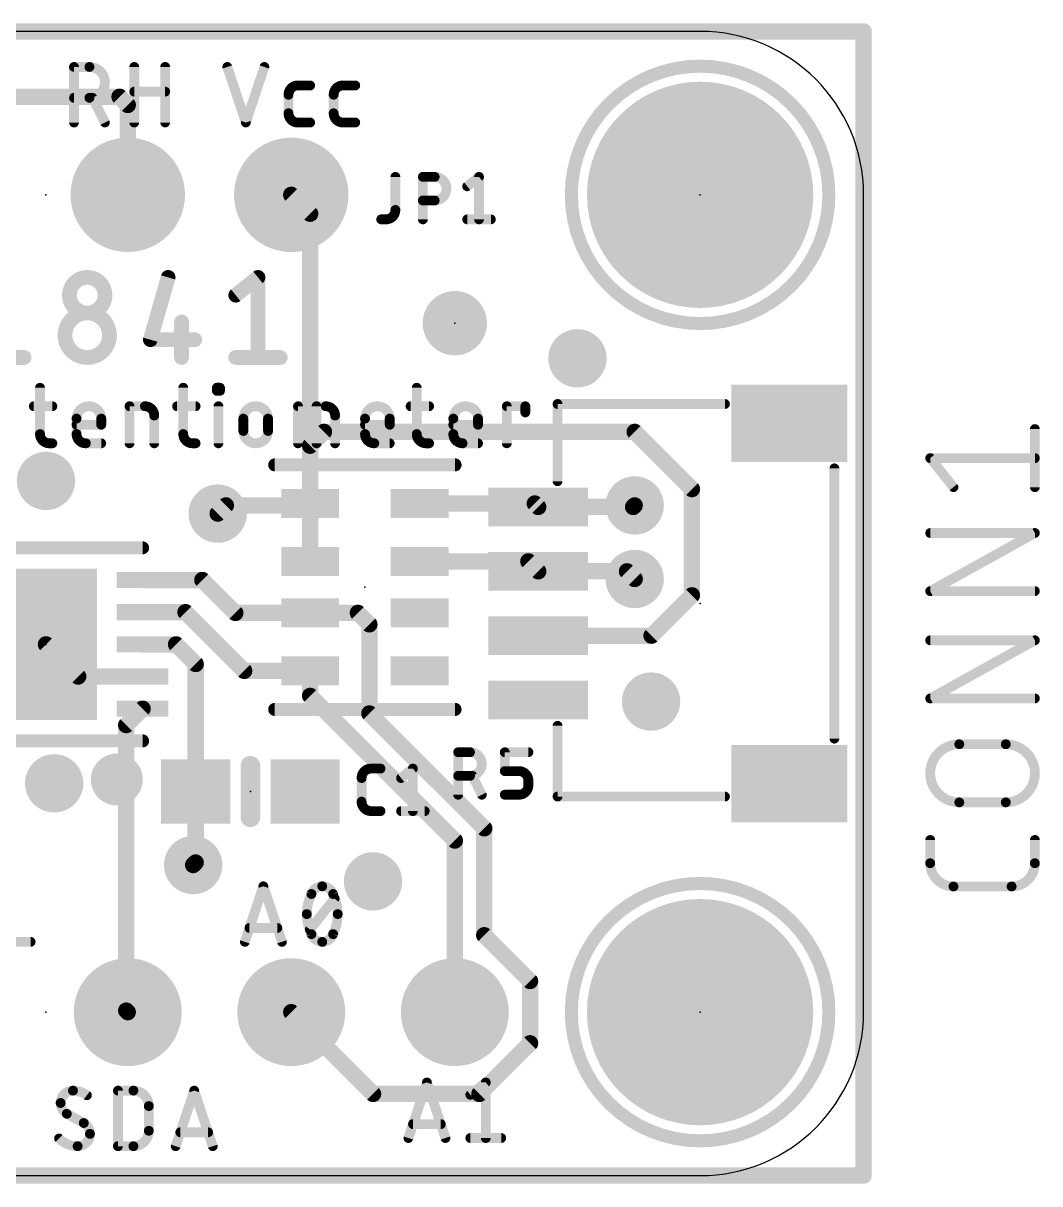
# Model space of a CAD drawing. Extents: x -3.4 to 28.1, y -0.1 to 17.9.
# Drawn here: x 12.35 to 28.14, y -0.13 to 17.91 of the extents above; entities that cross this region are included whole.
import ezdxf

# ---------------------------------------------------------------- set-up
doc = ezdxf.new("R2010")
doc.units = 0
for name, color, linetype in [('1', 12, 'CONTINUOUS'), ('17', 110, 'CONTINUOUS'), ('18', 110, 'CONTINUOUS'), ('20', 4, 'CONTINUOUS'), ('21', 40, 'CONTINUOUS'), ('23', 53, 'CONTINUOUS'), ('25', 253, 'CONTINUOUS')]:
    doc.layers.add(name, color=color, linetype=linetype)

# ---------------------------------------------------------------- blocks, each defined once
blk = doc.blocks.new('RECT')
blk.add_solid([(-0.5, -0.5), (0.5, -0.5), (-0.5, 0.5), (0.5, 0.5)])
blk = doc.blocks.new('PIE')
at = {"const_width": 0.5}
blk.add_lwpolyline([(0, -0.25, 1), (0, 0.25, 1), (0, -0.25)], format="xyb", dxfattribs=at)
blk = doc.blocks.new('ROUNDP')
at = {"const_width": 0.5}
blk.add_lwpolyline([(0, -0.25, 1), (0, 0.25, 1), (0, -0.25)], format="xyb", dxfattribs=at)
blk = doc.blocks.new('ROUNDV')
at = {"const_width": 0.5}
blk.add_lwpolyline([(0, -0.25, 1), (0, 0.25, 1), (0, -0.25)], format="xyb", dxfattribs=at)

msp = doc.modelspace()

# ---------------------------------------------------------------- linework, layer by layer
at = {"layer": '1', "const_width": 0.254}
for points in [[(25.4, 17.78), (0, 17.78)], [(25.4, 0), (25.4, 17.78)], [(10.795, 16.764), (13.843, 16.764)], [(13.843, 16.764), (13.97, 16.637)], [(13.97, 16.637), (13.97, 15.24)], [(16.51, 15.24), (16.803, 14.947)], [(16.803, 14.947), (16.803, 11.342)], [(17.018, 11.557), (16.803, 11.342)], [(21.844, 11.557), (17.018, 11.557)], [(22.733, 10.668), (21.844, 11.557)], [(16.803, 11.342), (16.803, 10.444)], [(22.733, 9.017), (22.733, 10.668)], [(15.367, 10.287), (15.494, 10.414)], [(15.494, 10.414), (16.803, 10.414)], [(16.803, 10.444), (16.803, 10.414)], [(16.803, 10.414), (16.803, 9.544)], [(18.503, 10.444), (20.292, 10.444)], [(20.292, 10.444), (20.346, 10.39)], [(20.346, 10.39), (21.82, 10.39)], [(21.82, 10.39), (21.844, 10.414)], [(18.503, 9.544), (20.192, 9.544)], [(20.192, 9.544), (20.346, 9.39)], [(14.2, 9.255), (15.129, 9.255)], [(15.129, 9.255), (15.64, 8.744)], [(20.346, 9.39), (21.725, 9.39)], [(21.725, 9.39), (21.844, 9.271)], [(22.106, 8.39), (22.733, 9.017)], [(14.2, 8.755), (14.867, 8.755)], [(14.867, 8.755), (15.778, 7.844)], [(15.64, 8.744), (16.803, 8.744)], [(16.803, 8.744), (17.545, 8.744)], [(17.545, 8.744), (17.7228, 8.5662)], [(17.7228, 8.5662), (17.7228, 7.1808)], [(20.346, 8.39), (22.106, 8.39)], [(13.2, 7.755), (12.7, 8.255)], [(14.2, 8.255), (14.7204, 8.255)], [(14.7204, 8.255), (15.025, 7.9504)], [(15.025, 7.9504), (15.025, 5.969)], [(15.778, 7.844), (16.803, 7.844)], [(16.803, 7.844), (16.803, 7.454)], [(14.2, 7.755), (13.2, 7.755)], [(16.803, 7.454), (19.05, 5.207)], [(14.2, 7.255), (13.946, 7.001)], [(17.7228, 7.1808), (19.5072, 5.3964)], [(13.946, 7.001), (13.946, 2.564)], [(15.025, 5.969), (15.025, 4.865)], [(19.5072, 5.3964), (19.5072, 3.7352)], [(19.05, 5.207), (19.05, 2.54)], [(15.025, 4.865), (14.986, 4.826)], [(19.5072, 3.7352), (20.2184, 3.024)], [(20.2184, 3.024), (20.2184, 2.056)], [(13.97, 2.54), (13.946, 2.564)], [(17.78, 1.27), (16.51, 2.54)], [(20.2184, 2.056), (19.4324, 1.27)], [(19.4324, 1.27), (17.78, 1.27)], [(0, 0), (25.4, 0)]]:
    msp.add_lwpolyline(points, dxfattribs=at)
at = {"layer": '1', "const_width": 0.127}
for points in [[(25.4635, 17.78, 1), (25.3365, 17.78)], [(25.4, 17.7165, 1), (25.4, 17.8435)], [(13.8879, 16.8089, 1), (13.7981, 16.7191)], [(13.843, 16.7005, 1), (13.843, 16.8275)], [(14.0335, 16.637, 1), (13.9065, 16.637)], [(13.9251, 16.5921, 1), (14.0149, 16.6819)], [(16.5549, 15.2849, 1), (16.4651, 15.1951)], [(13.9065, 15.24, 1), (14.0335, 15.24)], [(16.8665, 14.947, 1), (16.7395, 14.947)], [(16.7581, 14.9021, 1), (16.8479, 14.9919)], [(17.018, 11.6205, 1), (17.018, 11.4935)], [(17.0629, 11.5121, 1), (16.9731, 11.6019)], [(21.8889, 11.6019, 1), (21.7991, 11.5121)], [(21.844, 11.4935, 1), (21.844, 11.6205)], [(16.8665, 11.342, 1), (16.7395, 11.342)], [(16.7581, 11.3869, 1), (16.8479, 11.2971)], [(16.7395, 11.342, 1), (16.8665, 11.342)], [(22.7965, 10.668, 1), (22.6695, 10.668)], [(22.6881, 10.6231, 1), (22.7779, 10.7129)], [(15.494, 10.4775, 1), (15.494, 10.3505)], [(15.5389, 10.3691, 1), (15.4491, 10.4589)], [(16.8665, 10.444, 1), (16.7395, 10.444)], [(16.8665, 10.414, 1), (16.7395, 10.414)], [(16.7395, 10.444, 1), (16.8665, 10.444)], [(16.7395, 10.414, 1), (16.8665, 10.414)], [(16.803, 10.3505, 1), (16.803, 10.4775)], [(18.503, 10.5075, 1), (18.503, 10.3805)], [(20.3369, 10.4889, 1), (20.2471, 10.3991)], [(20.346, 10.4535, 1), (20.346, 10.3265)], [(20.292, 10.3805, 1), (20.292, 10.5075)], [(20.3011, 10.3451, 1), (20.3909, 10.4349)], [(21.7751, 10.4349, 1), (21.8649, 10.3451)], [(21.8889, 10.3691, 1), (21.7991, 10.4589)], [(21.82, 10.3265, 1), (21.82, 10.4535)], [(15.3221, 10.3319, 1), (15.4119, 10.2421)], [(16.7395, 9.544, 1), (16.8665, 9.544)], [(18.503, 9.6075, 1), (18.503, 9.4805)], [(20.2369, 9.5889, 1), (20.1471, 9.4991)], [(20.192, 9.4805, 1), (20.192, 9.6075)], [(14.2, 9.3185, 1), (14.2, 9.1915)], [(15.1739, 9.2999, 1), (15.0841, 9.2101)], [(15.129, 9.1915, 1), (15.129, 9.3185)], [(20.346, 9.4535, 1), (20.346, 9.3265)], [(20.3011, 9.3451, 1), (20.3909, 9.4349)], [(21.7699, 9.4349, 1), (21.6801, 9.3451)], [(21.725, 9.3265, 1), (21.725, 9.4535)], [(21.7991, 9.2261, 1), (21.8889, 9.3159)], [(22.6695, 9.017, 1), (22.7965, 9.017)], [(22.7779, 8.9721, 1), (22.6881, 9.0619)], [(14.2, 8.8185, 1), (14.2, 8.6915)], [(14.9119, 8.7999, 1), (14.8221, 8.7101)], [(14.867, 8.6915, 1), (14.867, 8.8185)], [(15.64, 8.8075, 1), (15.64, 8.6805)], [(15.5951, 8.6991, 1), (15.6849, 8.7889)], [(16.803, 8.8075, 1), (16.803, 8.6805)], [(16.803, 8.6805, 1), (16.803, 8.8075)], [(17.5899, 8.7889, 1), (17.5001, 8.6991)], [(17.545, 8.6805, 1), (17.545, 8.8075)], [(17.7863, 8.5662, 1), (17.6593, 8.5662)], [(17.6779, 8.5213, 1), (17.7677, 8.6111)], [(20.346, 8.4535, 1), (20.346, 8.3265)], [(22.0611, 8.4349, 1), (22.1509, 8.3451)], [(22.106, 8.3265, 1), (22.106, 8.4535)], [(12.7449, 8.2999, 1), (12.6551, 8.2101)], [(14.2, 8.3185, 1), (14.2, 8.1915)], [(14.7653, 8.2999, 1), (14.6755, 8.2101)], [(14.7204, 8.1915, 1), (14.7204, 8.3185)], [(15.0885, 7.9504, 1), (14.9615, 7.9504)], [(14.9801, 7.9055, 1), (15.0699, 7.9953)], [(15.778, 7.9075, 1), (15.778, 7.7805)], [(15.7331, 7.7991, 1), (15.8229, 7.8889)], [(16.8665, 7.844, 1), (16.7395, 7.844)], [(16.803, 7.7805, 1), (16.803, 7.9075)], [(13.2, 7.8185, 1), (13.2, 7.6915)], [(13.1551, 7.7101, 1), (13.2449, 7.7999)], [(14.2, 7.6915, 1), (14.2, 7.8185)], [(16.8479, 7.4989, 1), (16.7581, 7.4091)], [(16.7395, 7.454, 1), (16.8665, 7.454)], [(14.2449, 7.2101, 1), (14.1551, 7.2999)], [(17.7677, 7.2257, 1), (17.6779, 7.1359)], [(17.6593, 7.1808, 1), (17.7863, 7.1808)], [(14.0095, 7.001, 1), (13.8825, 7.001)], [(13.9011, 7.0459, 1), (13.9909, 6.9561)], [(15.0885, 5.969, 1), (14.9615, 5.969)], [(14.9615, 5.969, 1), (15.0885, 5.969)], [(19.5707, 5.3964, 1), (19.4437, 5.3964)], [(19.4623, 5.3515, 1), (19.5521, 5.4413)], [(19.1135, 5.207, 1), (18.9865, 5.207)], [(19.0051, 5.1621, 1), (19.0949, 5.2519)], [(14.9411, 4.8709, 1), (15.0309, 4.7811)], [(14.9615, 4.865, 1), (15.0885, 4.865)], [(15.0699, 4.8201, 1), (14.9801, 4.9099)], [(19.5521, 3.7801, 1), (19.4623, 3.6903)], [(19.4437, 3.7352, 1), (19.5707, 3.7352)], [(20.2819, 3.024, 1), (20.1549, 3.024)], [(20.1735, 2.9791, 1), (20.2633, 3.0689)], [(13.9909, 2.6089, 1), (13.9011, 2.5191)], [(13.8825, 2.564, 1), (14.0095, 2.564)], [(13.9251, 2.4951, 1), (14.0149, 2.5849)], [(16.5549, 2.5849, 1), (16.4651, 2.4951)], [(18.9865, 2.54, 1), (19.1135, 2.54)], [(20.2633, 2.0111, 1), (20.1735, 2.1009)], [(20.1549, 2.056, 1), (20.2819, 2.056)], [(17.78, 1.3335, 1), (17.78, 1.2065)], [(17.7351, 1.2251, 1), (17.8249, 1.3149)], [(19.3875, 1.3149, 1), (19.4773, 1.2251)], [(19.4324, 1.2065, 1), (19.4324, 1.3335)], [(25.3365, 0, 1), (25.4635, 0)], [(25.4, -0.0635, 1), (25.4, 0.0635)]]:
    msp.add_lwpolyline(points, format="xyb", dxfattribs=at)
at = {"layer": '20'}
for p, q in [((22.86, 17.78), (2.54, 17.78)), ((25.4, 2.54), (25.4, 15.24)), ((2.54, 0), (22.86, 0))]:
    msp.add_line(p, q, dxfattribs=at)
for centre, start, end in [((22.86, 15.24), 0, 90), ((22.86, 2.54), 270, 0)]:
    msp.add_arc(centre, 2.54, start, end, dxfattribs=at)
at = {"layer": '21'}
for points, const_width in [([(22.86, 13.24, 1), (22.86, 17.24, 1), (22.86, 13.24)], 0.2032), ([(13.173, 17.2276, 1), (13.0968, 17.2276)], 0.0762), ([(13.1349, 17.2657, 1), (13.1349, 17.1895)], 0.0762), ([(13.3748, 16.7478, 1), (13.3748, 17.2276)], 0.1524), ([(13.3748, 17.2657, 1), (13.3748, 17.1895)], 0.0762), ([(13.3748, 17.1895, 1), (13.3748, 17.2657)], 0.0762), ([(14.1094, 17.2276, 1), (14.0332, 17.2276)], 0.0762), ([(14.5892, 17.2276, 1), (14.513, 17.2276)], 0.0762), ([(15.5522, 17.2396, 1), (15.48, 17.2155)], 0.0762), ([(16.128, 17.2155, 1), (16.0557, 17.2396)], 0.0762), ([(16.611, 16.9397, 0.4142), (16.467, 16.7958)], 0.1524), ([(16.611, 16.9778, 1), (16.611, 16.9016)], 0.0762), ([(16.611, 16.9016, 1), (16.611, 16.9778)], 0.0762), ([(16.8029, 16.9016, 1), (16.8029, 16.9778)], 0.0762), ([(17.312, 16.9397, 0.4142), (17.1681, 16.7958)], 0.1524), ([(17.312, 16.9778, 1), (17.312, 16.9016)], 0.0762), ([(17.312, 16.9016, 1), (17.312, 16.9778)], 0.0762), ([(17.5039, 16.9016, 1), (17.5039, 16.9778)], 0.0762), ([(13.1349, 16.7859, 1), (13.1349, 16.7097)], 0.0762), ([(13.3748, 16.7859, 1), (13.3748, 16.7097)], 0.0762), ([(13.3748, 16.7097, 1), (13.3748, 16.7859)], 0.0762), ([(13.4569, 16.7648, 1), (13.3887, 16.7307)], 0.0762), ([(14.0713, 16.8818, 1), (14.0713, 16.8056)], 0.0762), ([(14.5511, 16.8056, 1), (14.5511, 16.8818)], 0.0762), ([(16.5051, 16.7958, 1), (16.4289, 16.7958)], 0.0762), ([(16.4289, 16.7958, 1), (16.5051, 16.7958)], 0.0762), ([(17.2062, 16.7958, 1), (17.13, 16.7958)], 0.0762), ([(17.13, 16.7958, 1), (17.2062, 16.7958)], 0.0762), ([(13.5806, 16.3469, 1), (13.6488, 16.381)], 0.0762), ([(15.7678, 16.376, 1), (15.8401, 16.3519)], 0.0762), ([(15.7678, 16.3519, 1), (15.8401, 16.376)], 0.0762), ([(16.467, 16.5079, 0.4142), (16.611, 16.3639)], 0.1524), ([(16.5051, 16.5079, 1), (16.4289, 16.5079)], 0.0762), ([(16.4289, 16.5079, 1), (16.5051, 16.5079)], 0.0762), ([(16.611, 16.402, 1), (16.611, 16.3258)], 0.0762), ([(16.611, 16.3258, 1), (16.611, 16.402)], 0.0762), ([(16.8029, 16.3258, 1), (16.8029, 16.402)], 0.0762), ([(17.1681, 16.5079, 0.4142), (17.312, 16.3639)], 0.1524), ([(17.2062, 16.5079, 1), (17.13, 16.5079)], 0.0762), ([(17.13, 16.5079, 1), (17.2062, 16.5079)], 0.0762), ([(17.312, 16.402, 1), (17.312, 16.3258)], 0.0762), ([(17.312, 16.3258, 1), (17.312, 16.402)], 0.0762), ([(17.5039, 16.3258, 1), (17.5039, 16.402)], 0.0762), ([(13.0968, 16.3639, 1), (13.173, 16.3639)], 0.0762), ([(14.0332, 16.3639, 1), (14.1094, 16.3639)], 0.0762), ([(14.513, 16.3639, 1), (14.5892, 16.3639)], 0.0762), ([(13.6174, 13.6807, 1), (13.0643, 13.6807)], 0.2286), ([(14.6525, 13.9416, 1), (14.5426, 13.973)], 0.1143), ([(16.0497, 13.9573, 1), (15.9354, 13.9573)], 0.1143), ([(16.0283, 13.9127, 1), (15.9569, 14.0019)], 0.1143), ([(13.1214, 13.6807, 1), (13.0071, 13.6807)], 0.1143), ([(13.0071, 13.6807, 1), (13.1214, 13.6807)], 0.1143), ([(13.0643, 13.6807, 1), (13.6174, 13.6807)], 0.2286), ([(13.6746, 13.6807, 1), (13.5603, 13.6807)], 0.1143), ([(13.5603, 13.6807, 1), (13.6746, 13.6807)], 0.1143), ([(15.6112, 13.7253, 1), (15.6826, 13.6361)], 0.1143), ([(13.6866, 13.0584, 1), (12.9951, 13.0584)], 0.2286), ([(14.8622, 13.2659, 1), (14.7479, 13.2659)], 0.1143), ([(12.9951, 13.0584, 1), (13.6866, 13.0584)], 0.2286), ([(13.0523, 13.0584, 1), (12.938, 13.0584)], 0.1143), ([(13.7437, 13.0584, 1), (13.6294, 13.0584)], 0.1143), ([(12.938, 13.0584, 1), (13.0523, 13.0584)], 0.1143), ([(13.6294, 13.0584, 1), (13.7437, 13.0584)], 0.1143), ([(14.321, 13.0464, 1), (14.321, 12.9321)], 0.1143), ([(14.266, 13.005, 1), (14.3759, 12.9736)], 0.1143), ([(15.0124, 12.9321, 1), (15.0124, 13.0464)], 0.1143), ([(12.3607, 12.6555, 1), (12.3607, 12.7698)], 0.1143), ([(15.6469, 12.7698, 1), (15.6469, 12.6555)], 0.1143), ([(16.3383, 12.6555, 1), (16.3383, 12.7698)], 0.1143), ([(14.7479, 12.7127, 1), (14.8622, 12.7127)], 0.1143), ([(15.9354, 12.7127, 1), (16.0497, 12.7127)], 0.1143), ([(12.6452, 12.2428, 1), (12.569, 12.2428)], 0.0762), ([(14.8702, 12.2428, 1), (14.794, 12.2428)], 0.0762), ([(15.3925, 12.2428, 1), (15.3163, 12.2428)], 0.0762), ([(15.3544, 12.2809, 1), (15.3544, 12.2047)], 0.0762), ([(15.3544, 12.2329, 1), (15.3544, 12.1567)], 0.0762), ([(15.4405, 12.2428, 1), (15.3643, 12.2428)], 0.0762), ([(15.4024, 12.2047, 1), (15.4024, 12.2809)], 0.0762), ([(15.4024, 12.1567, 1), (15.4024, 12.2329)], 0.0762), ([(18.4973, 12.2428, 1), (18.4211, 12.2428)], 0.0762), ([(15.3163, 12.1948, 1), (15.3925, 12.1948)], 0.0762), ([(15.3643, 12.1948, 1), (15.4405, 12.1948)], 0.0762), ([(12.5111, 11.993, 1), (12.5111, 11.9168)], 0.0762), ([(12.799, 11.9168, 1), (12.799, 11.993)], 0.0762), ([(13.5586, 11.763, 1), (13.1748, 11.763)], 0.1524), ([(14.0359, 11.9549, 1), (13.9597, 11.9549)], 0.0762), ([(13.9978, 11.993, 1), (13.9978, 11.9168)], 0.0762), ([(14.3816, 11.811, 0.4142), (14.2377, 11.9549)], 0.1524), ([(14.2377, 11.993, 1), (14.2377, 11.9168)], 0.0762), ([(14.2377, 11.9168, 1), (14.2377, 11.993)], 0.0762), ([(14.7362, 11.993, 1), (14.7362, 11.9168)], 0.0762), ([(15.024, 11.9168, 1), (15.024, 11.993)], 0.0762), ([(15.4165, 11.9549, 1), (15.3403, 11.9549)], 0.0762), ([(16.1494, 11.763, 1), (15.7656, 11.763)], 0.1524), ([(16.6526, 11.9549, 1), (16.5764, 11.9549)], 0.0762), ([(16.6145, 11.993, 1), (16.6145, 11.9168)], 0.0762), ([(16.9405, 11.9549, 1), (16.8643, 11.9549)], 0.0762), ([(17.1903, 11.811, 0.4142), (17.0463, 11.9549)], 0.1524), ([(17.0463, 11.993, 1), (17.0463, 11.9168)], 0.0762), ([(17.0463, 11.9168, 1), (17.0463, 11.993)], 0.0762), ([(18.0392, 11.763, 1), (17.6554, 11.763)], 0.1524), ([(18.3633, 11.993, 1), (18.3633, 11.9168)], 0.0762), ([(18.6511, 11.9168, 1), (18.6511, 11.993)], 0.0762), ([(19.4108, 11.763, 1), (19.027, 11.763)], 0.1524), ([(19.8957, 11.9549, 1), (19.8195, 11.9549)], 0.0762), ([(19.8576, 11.993, 1), (19.8576, 11.9168)], 0.0762), ([(20.1835, 11.9549, 1), (20.1073, 11.9549)], 0.0762), ([(20.1454, 11.9168, 1), (20.1454, 11.993)], 0.0762), ([(20.6841, 11.99, 1), (20.6079, 11.99)], 0.0762), ([(20.646, 12.0281, 1), (20.646, 11.9519)], 0.0762), ([(23.246, 11.9519, 1), (23.246, 12.0281)], 0.0762), ([(13.2129, 11.763, 1), (13.1367, 11.763)], 0.0762), ([(13.1367, 11.763, 1), (13.2129, 11.763)], 0.0762), ([(13.1748, 11.7052, 1), (13.1748, 11.629)], 0.0762), ([(13.5205, 11.763, 1), (13.5967, 11.763)], 0.0762), ([(13.5968, 11.763, 1), (13.5206, 11.763)], 0.0762), ([(13.5587, 11.629, 1), (13.5587, 11.7052)], 0.0762), ([(14.4197, 11.811, 1), (14.3435, 11.811)], 0.0762), ([(14.3435, 11.811, 1), (14.4197, 11.811)], 0.0762), ([(15.8037, 11.763, 1), (15.7275, 11.763)], 0.0762), ([(15.7275, 11.763, 1), (15.8037, 11.763)], 0.0762), ([(16.1875, 11.763, 1), (16.1113, 11.763)], 0.0762), ([(16.1113, 11.763, 1), (16.1875, 11.763)], 0.0762), ([(17.2284, 11.811, 1), (17.1522, 11.811)], 0.0762), ([(17.1522, 11.811, 1), (17.2284, 11.811)], 0.0762), ([(17.6935, 11.763, 1), (17.6173, 11.763)], 0.0762), ([(17.6173, 11.763, 1), (17.6935, 11.763)], 0.0762), ([(17.6554, 11.7052, 1), (17.6554, 11.629)], 0.0762), ([(18.0773, 11.763, 1), (18.0011, 11.763)], 0.0762), ([(18.0011, 11.763, 1), (18.0773, 11.763)], 0.0762), ([(18.0392, 11.629, 1), (18.0392, 11.7052)], 0.0762), ([(19.0651, 11.763, 1), (18.9889, 11.763)], 0.0762), ([(18.9889, 11.763, 1), (19.0651, 11.763)], 0.0762), ([(19.027, 11.7052, 1), (19.027, 11.629)], 0.0762), ([(19.4489, 11.763, 1), (19.3727, 11.763)], 0.0762), ([(19.3727, 11.763, 1), (19.4489, 11.763)], 0.0762), ([(19.4108, 11.629, 1), (19.4108, 11.7052)], 0.0762), ([(20.1073, 11.859, 1), (20.1835, 11.859)], 0.0762), ([(12.6071, 11.5231, 0.4142), (12.751, 11.3792)], 0.1524), ([(12.6452, 11.5231, 1), (12.569, 11.5231)], 0.0762), ([(12.569, 11.5231, 1), (12.6452, 11.5231)], 0.0762), ([(13.1748, 11.5231, 0.4142), (13.3188, 11.3792)], 0.1524), ([(13.2129, 11.5231, 1), (13.1367, 11.5231)], 0.0762), ([(13.1367, 11.5231, 1), (13.2129, 11.5231)], 0.0762), ([(13.5206, 11.6671, 1), (13.5968, 11.6671)], 0.0762), ([(14.8321, 11.5231, 0.4142), (14.9761, 11.3792)], 0.1524), ([(14.8702, 11.5231, 1), (14.794, 11.5231)], 0.0762), ([(14.794, 11.5231, 1), (14.8702, 11.5231)], 0.0762), ([(15.7656, 11.5711, 1), (16.1494, 11.5711)], 0.1524), ([(15.8037, 11.5711, 1), (15.7275, 11.5711)], 0.0762), ([(15.7275, 11.5711, 1), (15.8037, 11.5711)], 0.0762), ([(16.1875, 11.5711, 1), (16.1113, 11.5711)], 0.0762), ([(16.1113, 11.5711, 1), (16.1875, 11.5711)], 0.0762), ([(17.6554, 11.5231, 0.4142), (17.7993, 11.3792)], 0.1524), ([(17.6935, 11.5231, 1), (17.6173, 11.5231)], 0.0762), ([(17.6173, 11.5231, 1), (17.6935, 11.5231)], 0.0762), ([(18.0011, 11.6671, 1), (18.0773, 11.6671)], 0.0762), ([(18.4592, 11.5231, 0.4142), (18.6032, 11.3792)], 0.1524), ([(18.4973, 11.5231, 1), (18.4211, 11.5231)], 0.0762), ([(18.4211, 11.5231, 1), (18.4973, 11.5231)], 0.0762), ([(19.027, 11.5231, 0.4142), (19.1709, 11.3792)], 0.1524), ([(19.0651, 11.5231, 1), (18.9889, 11.5231)], 0.0762), ([(18.9889, 11.5231, 1), (19.0651, 11.5231)], 0.0762), ([(19.3727, 11.6671, 1), (19.4489, 11.6671)], 0.0762), ([(12.751, 11.4173, 1), (12.751, 11.3411)], 0.0762), ([(12.751, 11.3411, 1), (12.751, 11.4173)], 0.0762), ([(12.799, 11.3411, 1), (12.799, 11.4173)], 0.0762), ([(13.3188, 11.4173, 1), (13.3188, 11.3411)], 0.0762), ([(13.3188, 11.3411, 1), (13.3188, 11.4173)], 0.0762), ([(13.5587, 11.3411, 1), (13.5587, 11.4173)], 0.0762), ([(13.9597, 11.3792, 1), (14.0359, 11.3792)], 0.0762), ([(14.3435, 11.3792, 1), (14.4197, 11.3792)], 0.0762), ([(14.9761, 11.4173, 1), (14.9761, 11.3411)], 0.0762), ([(14.9761, 11.3411, 1), (14.9761, 11.4173)], 0.0762), ([(15.024, 11.3411, 1), (15.024, 11.4173)], 0.0762), ([(15.3403, 11.3792, 1), (15.4165, 11.3792)], 0.0762), ([(16.5764, 11.3792, 1), (16.6526, 11.3792)], 0.0762), ([(16.8643, 11.3792, 1), (16.9405, 11.3792)], 0.0762), ([(17.1522, 11.3792, 1), (17.2284, 11.3792)], 0.0762), ([(17.7993, 11.4173, 1), (17.7993, 11.3411)], 0.0762), ([(17.7993, 11.3411, 1), (17.7993, 11.4173)], 0.0762), ([(18.0392, 11.3411, 1), (18.0392, 11.4173)], 0.0762), ([(18.6032, 11.4173, 1), (18.6032, 11.3411)], 0.0762), ([(18.6032, 11.3411, 1), (18.6032, 11.4173)], 0.0762), ([(18.6511, 11.3411, 1), (18.6511, 11.4173)], 0.0762), ([(19.1709, 11.4173, 1), (19.1709, 11.3411)], 0.0762), ([(19.1709, 11.3411, 1), (19.1709, 11.4173)], 0.0762), ([(19.4108, 11.3411, 1), (19.4108, 11.4173)], 0.0762), ([(19.8195, 11.3792, 1), (19.8957, 11.3792)], 0.0762), ([(16.253, 11.0948, 1), (16.253, 10.9932)], 0.1016), ([(19.053, 10.9932, 1), (19.053, 11.0948)], 0.1016), ([(24.9841, 10.99, 1), (24.9079, 10.99)], 0.0762), ([(20.6079, 10.79, 1), (20.6841, 10.79)], 0.0762), ([(14.2, 9.7042, 1), (14.2, 9.8058)], 0.1016), ([(16.253, 7.2948, 1), (16.253, 7.1932)], 0.1016), ([(19.053, 7.1932, 1), (19.053, 7.2948)], 0.1016), ([(20.6841, 6.99, 1), (20.6079, 6.99)], 0.0762), ([(14.2, 6.7042, 1), (14.2, 6.8058)], 0.1016), ([(24.9079, 6.79, 1), (24.9841, 6.79)], 0.0762), ([(13.8, 5.955, 1), (13.8, 6.355, 1), (13.8, 5.955)], 0.4064), ([(15.9512, 6.369, 1), (15.7988, 6.369)], 0.1524), ([(20.646, 5.9281, 1), (20.646, 5.8519)], 0.0762), ([(23.246, 5.8519, 1), (23.246, 5.9281)], 0.0762), ([(20.6079, 5.89, 1), (20.6841, 5.89)], 0.0762), ([(15.7988, 5.569, 1), (15.9512, 5.569)], 0.1524), ([(16.1129, 4.5078, 1), (16.0406, 4.4838)], 0.0762), ([(16.1129, 4.4838, 1), (16.0406, 4.5078)], 0.0762), ([(16.9912, 4.4958, 0.3205), (16.8233, 4.3759)], 0.1524), ([(17.1591, 4.3759, 0.3205), (16.9912, 4.4958)], 0.1524), ([(16.9912, 4.5339, 1), (16.9912, 4.4577)], 0.0762), ([(16.9912, 4.4577, 1), (16.9912, 4.5339)], 0.0762), ([(22.86, 0.54, 1), (22.86, 4.54, 1), (22.86, 0.54)], 0.2032), ([(16.8233, 4.3759, 0.1139), (16.7513, 4.064)], 0.1524), ([(16.7872, 4.3882, 1), (16.8593, 4.3635)], 0.0762), ([(16.8575, 4.3592, 1), (16.789, 4.3925)], 0.0762), ([(17.2311, 4.064, 0.1139), (17.1591, 4.3759)], 0.1524), ([(17.1934, 4.3925, 1), (17.1249, 4.3592)], 0.0762), ([(17.1231, 4.3635, 1), (17.1952, 4.3882)], 0.0762), ([(17.2129, 4.2801, 1), (17.1533, 4.3277)], 0.0762), ([(16.7513, 4.064, 0.1139), (16.8233, 3.7521)], 0.1524), ([(16.7894, 4.064, 1), (16.7132, 4.064)], 0.0762), ([(16.7132, 4.064, 1), (16.7894, 4.064)], 0.0762), ([(17.1591, 3.7521, 0.1139), (17.2311, 4.064)], 0.1524), ([(17.2692, 4.064, 1), (17.193, 4.064)], 0.0762), ([(17.193, 4.064, 1), (17.2692, 4.064)], 0.0762), ([(15.8609, 3.8862, 1), (15.8609, 3.81)], 0.0762), ([(16.2927, 3.81, 1), (16.2927, 3.8862)], 0.0762), ([(16.7695, 3.8479, 1), (16.829, 3.8003)], 0.0762), ([(16.8593, 3.7645, 1), (16.7872, 3.7398)], 0.0762), ([(16.8233, 3.7521, 0.3205), (16.9912, 3.6322)], 0.1524), ([(16.789, 3.7354, 1), (16.8575, 3.7688)], 0.0762), ([(16.9912, 3.6322, 0.3205), (17.1591, 3.7521)], 0.1524), ([(17.1249, 3.7688, 1), (17.1934, 3.7354)], 0.0762), ([(17.1951, 3.7398, 1), (17.1231, 3.7645)], 0.0762), ([(12.4614, 3.5941, 1), (12.4614, 3.6703)], 0.0762), ([(15.7528, 3.6442, 1), (15.8251, 3.6202)], 0.0762), ([(16.3285, 3.6202, 1), (16.4008, 3.6442)], 0.0762), ([(16.9912, 3.6703, 1), (16.9912, 3.5941)], 0.0762), ([(16.9912, 3.5941, 1), (16.9912, 3.6703)], 0.0762), ([(18.6529, 1.4598, 1), (18.5806, 1.4358)], 0.0762), ([(18.6529, 1.4358, 1), (18.5806, 1.4598)], 0.0762), ([(19.5693, 1.4478, 1), (19.4931, 1.4478)], 0.0762), ([(19.555, 1.418, 1), (19.5074, 1.4776)], 0.0762), ([(13.1194, 1.3208, 0.4142), (12.9275, 1.1289)], 0.1524), ([(13.3353, 1.2488, 0.1623), (13.1194, 1.3208)], 0.1524), ([(13.1194, 1.3589, 1), (13.1194, 1.2827)], 0.0762), ([(13.1194, 1.2827, 1), (13.1194, 1.3589)], 0.0762), ([(13.3124, 1.2184, 1), (13.3581, 1.2793)], 0.0762), ([(13.856, 1.3208, 1), (13.7798, 1.3208)], 0.0762), ([(13.8179, 1.3589, 1), (13.8179, 1.2827)], 0.0762), ([(14.2977, 1.0809, 0.4142), (14.0578, 1.3208)], 0.1524), ([(14.0578, 1.3589, 1), (14.0578, 1.2827)], 0.0762), ([(14.0578, 1.2827, 1), (14.0578, 1.3589)], 0.0762), ([(15.0388, 1.3328, 1), (14.9665, 1.3088)], 0.0762), ([(15.0388, 1.3088, 1), (14.9665, 1.3328)], 0.0762), ([(19.2675, 1.2856, 1), (19.3151, 1.2261)], 0.0762), ([(12.9275, 1.1289, 0.2656), (13.0234, 0.961)], 0.1524), ([(12.9656, 1.1289, 1), (12.8894, 1.1289)], 0.0762), ([(12.8894, 1.1289, 1), (12.9656, 1.1289)], 0.0762), ([(14.3358, 1.0809, 1), (14.2596, 1.0809)], 0.0762), ([(14.2596, 1.0809, 1), (14.3358, 1.0809)], 0.0762), ([(13.0417, 0.9944, 1), (13.0052, 0.9275)], 0.0762), ([(13.0041, 0.9281, 1), (13.0428, 0.9938)], 0.0762), ([(13.1914, 0.4572, 0.4142), (13.3833, 0.6491)], 0.1524), ([(13.3067, 0.8499, 1), (13.268, 0.7842)], 0.0762), ([(13.3833, 0.6491, 0.2656), (13.2873, 0.817)], 0.1524), ([(13.2691, 0.7836, 1), (13.3056, 0.8505)], 0.0762), ([(13.4214, 0.6491, 1), (13.3452, 0.6491)], 0.0762), ([(14.0578, 0.4572, 0.4142), (14.2977, 0.6971)], 0.1524), ([(14.3358, 0.6971, 1), (14.2596, 0.6971)], 0.0762), ([(14.2596, 0.6971, 1), (14.3358, 0.6971)], 0.0762), ([(14.7867, 0.7112, 1), (14.7867, 0.635)], 0.0762), ([(15.2185, 0.635, 1), (15.2185, 0.7112)], 0.0762), ([(18.4009, 0.8382, 1), (18.4009, 0.762)], 0.0762), ([(18.8327, 0.762, 1), (18.8327, 0.8382)], 0.0762), ([(12.9305, 0.604, 1), (12.8764, 0.5503)], 0.0762), ([(12.9035, 0.5771, 0.2), (13.1914, 0.4572)], 0.1524), ([(13.3452, 0.6491, 1), (13.4214, 0.6491)], 0.0762), ([(18.2928, 0.5962, 1), (18.3651, 0.5722)], 0.0762), ([(18.8685, 0.5722, 1), (18.9408, 0.5962)], 0.0762), ([(19.2913, 0.6223, 1), (19.2913, 0.5461)], 0.0762), ([(19.4931, 0.5842, 1), (19.5693, 0.5842)], 0.0762), ([(19.7711, 0.5461, 1), (19.7711, 0.6223)], 0.0762), ([(13.1914, 0.4953, 1), (13.1914, 0.4191)], 0.0762), ([(13.1914, 0.4191, 1), (13.1914, 0.4953)], 0.0762), ([(13.8179, 0.4953, 1), (13.8179, 0.4191)], 0.0762), ([(13.7798, 0.4572, 1), (13.856, 0.4572)], 0.0762), ([(14.0578, 0.4953, 1), (14.0578, 0.4191)], 0.0762), ([(14.0578, 0.4191, 1), (14.0578, 0.4953)], 0.0762), ([(14.6786, 0.4692, 1), (14.7509, 0.4452)], 0.0762), ([(15.2544, 0.4452, 1), (15.3267, 0.4692)], 0.0762)]:
    msp.add_lwpolyline(points, format="xyb", dxfattribs=dict(at, const_width=const_width))
for points, const_width in [([(13.1349, 16.3639), (13.1349, 17.2276)], 0.1524), ([(13.1349, 17.2276), (13.3748, 17.2276)], 0.1524), ([(14.0713, 16.3639), (14.0713, 17.2276)], 0.1524), ([(14.5511, 17.2276), (14.5511, 16.3639)], 0.1524), ([(15.5161, 17.2276), (15.804, 16.3639)], 0.1524), ([(15.804, 16.3639), (16.0918, 17.2276)], 0.1524), ([(16.611, 16.9397), (16.8029, 16.9397)], 0.1524), ([(17.312, 16.9397), (17.5039, 16.9397)], 0.1524), ([(13.3748, 16.7478), (13.1349, 16.7478)], 0.1524), ([(13.6147, 16.3639), (13.4228, 16.7478)], 0.1524), ([(14.0713, 16.8437), (14.5511, 16.8437)], 0.1524), ([(16.467, 16.5079), (16.467, 16.7958)], 0.1524), ([(17.1681, 16.5079), (17.1681, 16.7958)], 0.1524), ([(16.8029, 16.3639), (16.611, 16.3639)], 0.1524), ([(17.5039, 16.3639), (17.312, 16.3639)], 0.1524), ([(14.5976, 13.9573), (14.321, 12.9893)], 0.2286), ([(15.6469, 13.6807), (15.9926, 13.9573)], 0.2286), ([(15.9926, 13.9573), (15.9926, 12.7127)], 0.2286), ([(14.805, 13.2659), (14.805, 12.7127)], 0.2286), ([(14.321, 12.9893), (15.0124, 12.9893)], 0.2286), ([(11.6692, 12.7127), (12.3607, 12.7127)], 0.2286), ([(15.6469, 12.7127), (16.3383, 12.7127)], 0.2286), ([(12.6071, 12.2428), (12.6071, 11.5231)], 0.1524), ([(14.8321, 12.2428), (14.8321, 11.5231)], 0.1524), ([(15.3544, 12.1948), (15.3544, 12.2428)], 0.1524), ([(15.3544, 12.2428), (15.4024, 12.2428)], 0.1524), ([(15.4024, 12.1948), (15.3544, 12.1948)], 0.1524), ([(15.4024, 12.2428), (15.4024, 12.1948)], 0.1524), ([(18.4592, 12.2428), (18.4592, 11.5231)], 0.1524), ([(12.5111, 11.9549), (12.799, 11.9549)], 0.1524), ([(13.9978, 11.3792), (13.9978, 11.9549)], 0.1524), ([(13.9978, 11.9549), (14.2377, 11.9549)], 0.1524), ([(14.7362, 11.9549), (15.024, 11.9549)], 0.1524), ([(15.3784, 11.3792), (15.3784, 11.9549)], 0.1524), ([(16.6145, 11.3792), (16.6145, 11.9549)], 0.1524), ([(16.6145, 11.9549), (17.0463, 11.9549)], 0.1524), ([(16.9024, 11.3792), (16.9024, 11.9549)], 0.1524), ([(18.3633, 11.9549), (18.6511, 11.9549)], 0.1524), ([(19.8576, 11.3792), (19.8576, 11.9549)], 0.1524), ([(19.8576, 11.9549), (20.1454, 11.9549)], 0.1524), ([(20.1454, 11.9549), (20.1454, 11.859)], 0.1524), ([(20.646, 10.79), (20.646, 11.99)], 0.1524), ([(20.646, 11.99), (23.246, 11.99)], 0.1524), ([(13.1748, 11.5231), (13.1748, 11.763)], 0.1524), ([(13.5587, 11.6671), (13.1748, 11.6671)], 0.1524), ([(13.5587, 11.763), (13.5587, 11.6671)], 0.1524), ([(14.3816, 11.811), (14.3816, 11.3792)], 0.1524), ([(15.7656, 11.5711), (15.7656, 11.763)], 0.1524), ([(16.1494, 11.763), (16.1494, 11.5711)], 0.1524), ([(17.1903, 11.811), (17.1903, 11.3792)], 0.1524), ([(17.6554, 11.5231), (17.6554, 11.763)], 0.1524), ([(18.0392, 11.6671), (17.6554, 11.6671)], 0.1524), ([(18.0392, 11.763), (18.0392, 11.6671)], 0.1524), ([(19.027, 11.5231), (19.027, 11.763)], 0.1524), ([(19.4108, 11.6671), (19.027, 11.6671)], 0.1524), ([(19.4108, 11.763), (19.4108, 11.6671)], 0.1524), ([(12.751, 11.3792), (12.799, 11.3792)], 0.1524), ([(13.5587, 11.3792), (13.3188, 11.3792)], 0.1524), ([(14.9761, 11.3792), (15.024, 11.3792)], 0.1524), ([(18.0392, 11.3792), (17.7993, 11.3792)], 0.1524), ([(18.6032, 11.3792), (18.6511, 11.3792)], 0.1524), ([(19.4108, 11.3792), (19.1709, 11.3792)], 0.1524), ([(16.253, 11.044), (19.053, 11.044)], 0.2032), ([(24.946, 6.79), (24.946, 10.99)], 0.1524), ([(11.2, 9.755), (14.2, 9.755)], 0.2032), ([(19.053, 7.244), (16.253, 7.244)], 0.2032), ([(20.646, 5.89), (20.646, 6.99)], 0.1524), ([(11.2, 6.755), (14.2, 6.755)], 0.2032), ([(15.875, 6.369), (15.875, 5.569)], 0.3048), ([(23.246, 5.89), (20.646, 5.89)], 0.1524), ([(15.7889, 3.6322), (16.0768, 4.4958)], 0.1524), ([(16.0768, 4.4958), (16.3647, 3.6322)], 0.1524), ([(16.7993, 3.8241), (17.1831, 4.3039)], 0.1524), ([(16.2927, 3.8481), (15.8609, 3.8481)], 0.1524), ([(12.0776, 3.6322), (12.4614, 3.6322)], 0.1524), ([(18.3289, 0.5842), (18.6168, 1.4478)], 0.1524), ([(18.6168, 1.4478), (18.9047, 0.5842)], 0.1524), ([(19.2913, 1.2559), (19.5312, 1.4478)], 0.1524), ([(19.5312, 1.4478), (19.5312, 0.5842)], 0.1524), ([(13.8179, 0.4572), (13.8179, 1.3208)], 0.1524), ([(13.8179, 1.3208), (14.0578, 1.3208)], 0.1524), ([(14.7148, 0.4572), (15.0026, 1.3208)], 0.1524), ([(15.0026, 1.3208), (15.2905, 0.4572)], 0.1524), ([(14.2977, 1.0809), (14.2977, 0.6971)], 0.1524), ([(13.2873, 0.817), (13.0234, 0.961)], 0.1524), ([(15.2185, 0.6731), (14.7867, 0.6731)], 0.1524), ([(18.8327, 0.8001), (18.4009, 0.8001)], 0.1524), ([(19.2913, 0.5842), (19.7711, 0.5842)], 0.1524), ([(14.0578, 0.4572), (13.8179, 0.4572)], 0.1524)]:
    msp.add_lwpolyline(points, dxfattribs=dict(at, const_width=const_width))
at = {"layer": '23'}
for p in [(12.7, 15.24), (22.86, 15.24), (19.05, 13.2461), (17.653, 9.144), (22.86, 8.89), (12.7, 8.255), (15.875, 5.969), (12.7, 2.54), (22.86, 2.54)]:
    msp.add_point(p, dxfattribs=at)
at = {"layer": '25', "const_width": 0.1524}
for points in [[(18.1271, 15.5194), (18.1271, 15.0058)], [(18.5537, 14.859), (18.5537, 15.5194)], [(18.5537, 15.5194), (18.7371, 15.5194)], [(19.2427, 15.3726), (19.4261, 15.5194)], [(19.4261, 15.5194), (19.4261, 14.859)], [(18.7371, 15.1525), (18.5537, 15.1525)], [(17.9804, 14.859), (17.907, 14.859)], [(19.2427, 14.859), (19.6096, 14.859)], [(28.0598, 10.6975), (28.0598, 11.6006)], [(26.7954, 10.6975), (26.4342, 11.1491)], [(26.4342, 11.1491), (28.0598, 11.1491)], [(26.4342, 9.0823), (28.0598, 9.9854)], [(28.0598, 9.9854), (26.4342, 9.9854)], [(28.0598, 9.0823), (26.4342, 9.0823)], [(26.4342, 7.415), (28.0598, 8.3181)], [(28.0598, 8.3181), (26.4342, 8.3181)], [(28.0598, 7.415), (26.4342, 7.415)], [(26.8858, 6.7029), (27.6082, 6.7029)], [(19.1023, 5.9184), (19.1023, 6.5788)], [(19.1023, 6.5788), (19.2857, 6.5788)], [(19.8259, 6.2853), (19.8259, 6.5788)], [(19.8259, 6.5788), (20.1928, 6.5788)], [(17.749, 6.3246), (17.8957, 6.3246)], [(18.2154, 6.1778), (18.3988, 6.3246)], [(18.3988, 6.3246), (18.3988, 5.6642)], [(20.046, 6.2853), (19.8259, 6.2853)], [(17.6022, 5.811), (17.6022, 6.1778)], [(19.2857, 6.2119), (19.1023, 6.2119)], [(19.4692, 5.9184), (19.3224, 6.2119)], [(20.1928, 6.0652), (20.1928, 6.1385)], [(19.8259, 5.9184), (20.046, 5.9184)], [(27.6082, 5.7998), (26.8858, 5.7998)], [(17.8957, 5.6642), (17.749, 5.6642)], [(18.2154, 5.6642), (18.5822, 5.6642)], [(26.4342, 4.8544), (26.4342, 5.2157)], [(28.0598, 5.2157), (28.0598, 4.8544)], [(27.6986, 4.4932), (26.7954, 4.4932)]]:
    msp.add_lwpolyline(points, dxfattribs=at)
at = {"layer": '25'}
for points, const_width in [([(18.1652, 15.5194, 1), (18.089, 15.5194)], 0.0762), ([(18.5918, 15.5194, 1), (18.5156, 15.5194)], 0.0762), ([(18.5537, 15.5575, 1), (18.5537, 15.4813)], 0.0762), ([(18.7371, 15.1525, 1), (18.7371, 15.5194)], 0.1524), ([(18.7371, 15.5575, 1), (18.7371, 15.4813)], 0.0762), ([(18.7371, 15.4813, 1), (18.7371, 15.5575)], 0.0762), ([(19.4642, 15.5194, 1), (19.388, 15.5194)], 0.0762), ([(19.4499, 15.4896, 1), (19.4023, 15.5492)], 0.0762), ([(19.2189, 15.4024, 1), (19.2665, 15.3429)], 0.0762), ([(18.5537, 15.1906, 1), (18.5537, 15.1144)], 0.0762), ([(18.7371, 15.1906, 1), (18.7371, 15.1144)], 0.0762), ([(18.7371, 15.1144, 1), (18.7371, 15.1906)], 0.0762), ([(17.9804, 14.859, 0.4142), (18.1271, 15.0058)], 0.1524), ([(18.1652, 15.0058, 1), (18.089, 15.0058)], 0.0762), ([(18.089, 15.0058, 1), (18.1652, 15.0058)], 0.0762), ([(17.907, 14.8971, 1), (17.907, 14.8209)], 0.0762), ([(17.9804, 14.8971, 1), (17.9804, 14.8209)], 0.0762), ([(17.9804, 14.8209, 1), (17.9804, 14.8971)], 0.0762), ([(18.5156, 14.859, 1), (18.5918, 14.859)], 0.0762), ([(19.2427, 14.8971, 1), (19.2427, 14.8209)], 0.0762), ([(19.388, 14.859, 1), (19.4642, 14.859)], 0.0762), ([(19.6096, 14.8209, 1), (19.6096, 14.8971)], 0.0762), ([(28.0979, 11.6006, 1), (28.0217, 11.6006)], 0.0762), ([(26.464, 11.1729, 1), (26.4044, 11.1253)], 0.0762), ([(26.4342, 11.1872, 1), (26.4342, 11.111)], 0.0762), ([(28.0598, 11.111, 1), (28.0598, 11.1872)], 0.0762), ([(26.7657, 10.6737, 1), (26.8252, 10.7213)], 0.0762), ([(28.0217, 10.6975, 1), (28.0979, 10.6975)], 0.0762), ([(26.4342, 10.0235, 1), (26.4342, 9.9473)], 0.0762), ([(28.0783, 9.9521, 1), (28.0413, 10.0187)], 0.0762), ([(28.0598, 9.9473, 1), (28.0598, 10.0235)], 0.0762), ([(26.4342, 9.1204, 1), (26.4342, 9.0442)], 0.0762), ([(26.4157, 9.1156, 1), (26.4527, 9.049)], 0.0762), ([(28.0598, 9.0442, 1), (28.0598, 9.1204)], 0.0762), ([(26.4342, 8.3562, 1), (26.4342, 8.28)], 0.0762), ([(28.0783, 8.2848, 1), (28.0413, 8.3514)], 0.0762), ([(28.0598, 8.28, 1), (28.0598, 8.3562)], 0.0762), ([(26.4342, 7.4531, 1), (26.4342, 7.3769)], 0.0762), ([(26.4157, 7.4483, 1), (26.4527, 7.3817)], 0.0762), ([(28.0598, 7.3769, 1), (28.0598, 7.4531)], 0.0762), ([(26.8858, 6.7029, 1), (26.8858, 5.7998)], 0.1524), ([(26.8858, 6.741, 1), (26.8858, 6.6648)], 0.0762), ([(26.8858, 6.6648, 1), (26.8858, 6.741)], 0.0762), ([(27.6082, 5.7997, 1), (27.6082, 6.7029)], 0.1524), ([(27.6082, 6.741, 1), (27.6082, 6.6648)], 0.0762), ([(27.6082, 6.6648, 1), (27.6082, 6.741)], 0.0762), ([(19.1404, 6.5788, 1), (19.0642, 6.5788)], 0.0762), ([(19.1023, 6.6169, 1), (19.1023, 6.5407)], 0.0762), ([(19.2857, 6.2119, 1), (19.2857, 6.5788)], 0.1524), ([(19.2857, 6.6169, 1), (19.2857, 6.5407)], 0.0762), ([(19.2857, 6.5407, 1), (19.2857, 6.6169)], 0.0762), ([(19.864, 6.5788, 1), (19.7878, 6.5788)], 0.0762), ([(19.8259, 6.6169, 1), (19.8259, 6.5407)], 0.0762), ([(20.1928, 6.5407, 1), (20.1928, 6.6169)], 0.0762), ([(17.749, 6.3246, 0.4142), (17.6022, 6.1778)], 0.1524), ([(17.749, 6.3627, 1), (17.749, 6.2865)], 0.0762), ([(17.749, 6.2865, 1), (17.749, 6.3627)], 0.0762), ([(17.8957, 6.2865, 1), (17.8957, 6.3627)], 0.0762), ([(18.4369, 6.3246, 1), (18.3607, 6.3246)], 0.0762), ([(18.4226, 6.2948, 1), (18.375, 6.3544)], 0.0762), ([(19.8259, 6.3234, 1), (19.8259, 6.2472)], 0.0762), ([(19.7878, 6.2853, 1), (19.864, 6.2853)], 0.0762), ([(20.1928, 6.1385, 0.4142), (20.046, 6.2853)], 0.1524), ([(20.046, 6.3234, 1), (20.046, 6.2472)], 0.0762), ([(20.046, 6.2472, 1), (20.046, 6.3234)], 0.0762), ([(17.6403, 6.1778, 1), (17.5641, 6.1778)], 0.0762), ([(17.5641, 6.1778, 1), (17.6403, 6.1778)], 0.0762), ([(18.1915, 6.2076, 1), (18.2392, 6.1481)], 0.0762), ([(19.1023, 6.25, 1), (19.1023, 6.1738)], 0.0762), ([(19.2857, 6.25, 1), (19.2857, 6.1738)], 0.0762), ([(19.3565, 6.2289, 1), (19.2883, 6.1949)], 0.0762), ([(19.2857, 6.1738, 1), (19.2857, 6.25)], 0.0762), ([(20.046, 5.9184, 0.4142), (20.1928, 6.0652)], 0.1524), ([(20.2309, 6.1385, 1), (20.1547, 6.1385)], 0.0762), ([(20.1547, 6.1385, 1), (20.2309, 6.1385)], 0.0762), ([(20.2309, 6.0652, 1), (20.1547, 6.0652)], 0.0762), ([(19.0642, 5.9184, 1), (19.1404, 5.9184)], 0.0762), ([(19.4351, 5.9014, 1), (19.5032, 5.9354)], 0.0762), ([(19.8259, 5.9565, 1), (19.8259, 5.8803)], 0.0762), ([(20.046, 5.9565, 1), (20.046, 5.8803)], 0.0762), ([(20.046, 5.8803, 1), (20.046, 5.9565)], 0.0762), ([(20.1547, 6.0652, 1), (20.2309, 6.0652)], 0.0762), ([(17.6022, 5.811, 0.4142), (17.749, 5.6642)], 0.1524), ([(17.6403, 5.811, 1), (17.5641, 5.811)], 0.0762), ([(17.5641, 5.811, 1), (17.6403, 5.811)], 0.0762), ([(26.8858, 5.8379, 1), (26.8858, 5.7617)], 0.0762), ([(26.8858, 5.7617, 1), (26.8858, 5.8379)], 0.0762), ([(27.6082, 5.8378, 1), (27.6082, 5.7616)], 0.0762), ([(27.6082, 5.7617, 1), (27.6082, 5.8379)], 0.0762), ([(17.749, 5.7023, 1), (17.749, 5.6261)], 0.0762), ([(17.749, 5.6261, 1), (17.749, 5.7023)], 0.0762), ([(17.8957, 5.6261, 1), (17.8957, 5.7023)], 0.0762), ([(18.2154, 5.7023, 1), (18.2154, 5.6261)], 0.0762), ([(18.3607, 5.6642, 1), (18.4369, 5.6642)], 0.0762), ([(18.5822, 5.6261, 1), (18.5822, 5.7023)], 0.0762), ([(26.4723, 5.2157, 1), (26.3961, 5.2157)], 0.0762), ([(28.0979, 5.2157, 1), (28.0217, 5.2157)], 0.0762), ([(26.4342, 4.8544, 0.4142), (26.7954, 4.4932)], 0.1524), ([(26.4723, 4.8544, 1), (26.3961, 4.8544)], 0.0762), ([(26.3961, 4.8544, 1), (26.4723, 4.8544)], 0.0762), ([(27.6986, 4.4932, 0.4142), (28.0598, 4.8544)], 0.1524), ([(28.0979, 4.8544, 1), (28.0217, 4.8544)], 0.0762), ([(28.0217, 4.8544, 1), (28.0979, 4.8544)], 0.0762), ([(26.7954, 4.5313, 1), (26.7954, 4.4551)], 0.0762), ([(26.7954, 4.4551, 1), (26.7954, 4.5313)], 0.0762), ([(27.6986, 4.5313, 1), (27.6986, 4.4551)], 0.0762), ([(27.6986, 4.4551, 1), (27.6986, 4.5313)], 0.0762)]:
    msp.add_lwpolyline(points, format="xyb", dxfattribs=dict(at, const_width=const_width))

# ---------------------------------------------------------------- block references
at = {"layer": '1'}
msp.add_blockref('PIE', (19.05, 13.2461), dxfattribs=at)
for p, xscale, yscale, rotation in [((24.246, 11.69), 1.8, 1.2, 180), ((16.803, 10.444), 0.45, 0.9, 90), ((18.503, 10.444), 0.45, 0.9, 90), ((20.346, 10.39), 1.55, 0.6, 180), ((16.803, 9.544), 0.45, 0.9, 90), ((18.503, 9.544), 0.45, 0.9, 90), ((20.346, 9.39), 1.55, 0.6, 180), ((12.7, 8.255), 2.35, 1.58, 90), ((14.2, 9.255), 0.25, 0.8, 90), ((14.2, 8.755), 0.25, 0.8, 90), ((16.803, 8.744), 0.45, 0.9, 90), ((18.503, 8.744), 0.45, 0.9, 90), ((20.346, 8.39), 1.55, 0.6, 180), ((14.2, 8.255), 0.25, 0.8, 90), ((16.803, 7.844), 0.45, 0.9, 90), ((18.503, 7.844), 0.45, 0.9, 90), ((14.2, 7.755), 0.25, 0.8, 90), ((20.346, 7.39), 1.55, 0.6, 180), ((14.2, 7.255), 0.25, 0.8, 90), ((24.246, 6.09), 1.8, 1.2, 180)]:
    msp.add_blockref('RECT', p, dxfattribs=dict(at, xscale=xscale, yscale=yscale, rotation=rotation))
at = {"layer": '1', "xscale": 1.075}
for p in [(15.025, 5.969), (16.725, 5.969)]:
    msp.add_blockref('RECT', p, dxfattribs=at)
at = {"layer": '17', "xscale": 3.516, "yscale": 3.516}
for p in [(22.86, 15.24), (22.86, 2.54)]:
    msp.add_blockref('ROUNDP', p, dxfattribs=at)
at = {"layer": '17', "rotation": 90}
for p, xscale, yscale in [((13.97, 15.24), 1.778, 1.778), ((16.51, 15.24), 1.778, 1.778), ((13.97, 2.54), 1.6764, 1.6764), ((16.51, 2.54), 1.6764, 1.6764), ((19.05, 2.54), 1.6764, 1.6764)]:
    msp.add_blockref('ROUNDP', p, dxfattribs=dict(at, xscale=xscale, yscale=yscale))
at = {"layer": '18', "xscale": 0.9064, "yscale": 0.9064}
for p in [(20.955, 12.7), (20.955, 12.7), (12.7, 10.795), (12.7, 10.795), (21.844, 10.414), (21.844, 10.414), (15.367, 10.287), (15.367, 10.287), (21.844, 9.271), (21.844, 9.271), (22.098, 7.366), (22.098, 7.366), (12.827, 6.096), (12.827, 6.096), (14.986, 4.826), (14.986, 4.826), (17.78, 4.572), (17.78, 4.572)]:
    msp.add_blockref('ROUNDV', p, dxfattribs=at)

doc.saveas('drawing.dxf')
